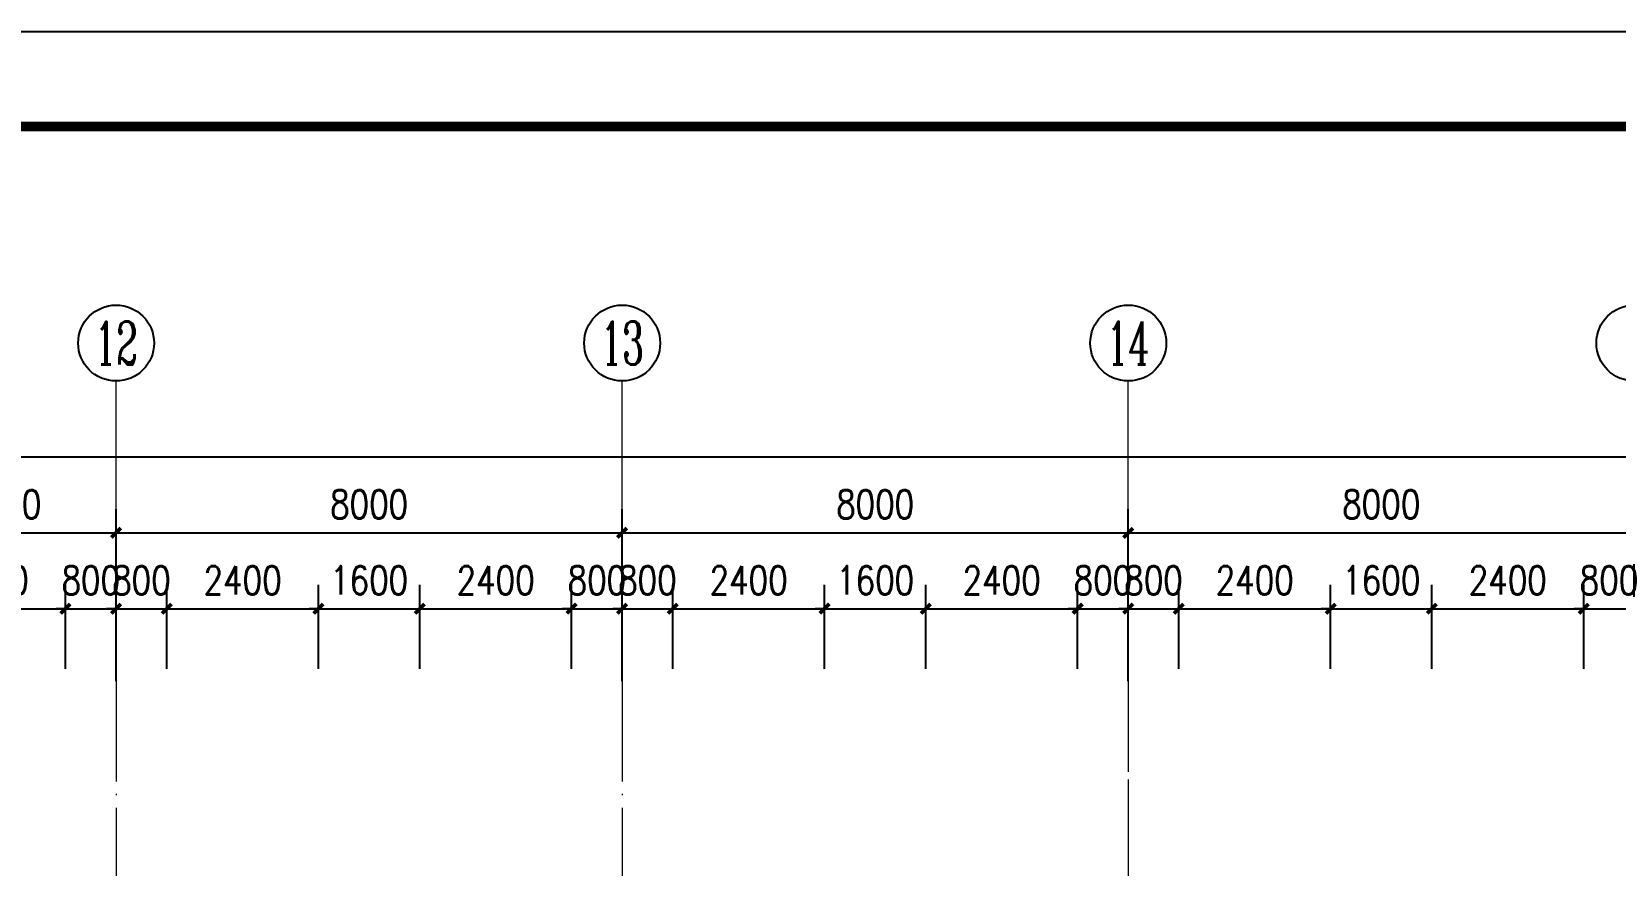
# Model space of a CAD drawing. Extents: x 1417642 to 3570900, y 124798 to 1191112.
# Drawn here: x 1523675 to 1548710, y 493067 to 506248 of the extents above; entities that cross this region are included whole.
import ezdxf
from ezdxf.enums import TextEntityAlignment as Align

# ---------------------------------------------------------------- set-up
doc = ezdxf.new("R2010")
doc.units = 0
doc.header["$LTSCALE"] = 1000
doc.header["$MEASUREMENT"] = 0
doc.linetypes.add('DOTE', pattern=[2.42, 2, -0.2, 0.02, -0.2])
doc.layers.get('0').update_dxf_attribs({"linetype": 'CONTINUOUS'})
doc.layers.get('Defpoints').update_dxf_attribs({"linetype": 'CONTINUOUS'})
for name, color, linetype in [('AXIS', 3, 'CONTINUOUS'), ('AXIS_TEXT', 7, 'CONTINUOUS'), ('DOTE', 1, 'DOTE'), ('PUB_DIM', 3, 'CONTINUOUS'), ('PUB_TITLE', 4, 'CONTINUOUS')]:
    doc.layers.add(name, color=color, linetype=linetype)
doc.styles.add('_TCH_AXIS', font='COMPLEX', dxfattribs={"bigfont": 'GBCBIG'})
doc.styles.add('DIM_FONT', font='SIMPLEX.shx', dxfattribs={"width": 0.8})
doc.dimstyles.new('DIMN150', dxfattribs={"dimscale": 1.5, "dimtxt": 300, "dimasz": 100, "dimexe": 250, "dimexo": 300, "dimgap": 150, "dimtad": 1, "dimdec": 0, "dimzin": 0, "dimdsep": 46, "dimtxsty": 'DIM_FONT', "dimblk": 'ARCHTICK', "dimcen": 0.09, "dimdle": 1.5, "dimclrt": 7, "dimazin": 2, "dimtfac": 1, "dimtdec": 0, "dimtix": 1, "dimtmove": 2, "dimatfit": 3, "dimldrblk": 'ARCHTICK', "dimfxl": 1, "dimtolj": 1, "dimtzin": 0, "dimarcsym": 0})

# ---------------------------------------------------------------- blocks, each defined once
blk = doc.blocks.new('_ArchTick')
at = {"color": 0, "linetype": 'ByBlock', "const_width": 0.4}
blk.add_lwpolyline([(-0.5, -0.5), (0.5, 0.5)], dxfattribs=at)
blk = doc.blocks.new('*D2059')
at = {"layer": 'AXIS', "color": 0, "lineweight": -2}
for p, q in [((1443810, 496961), (1443810, 499900)), ((1588610, 496961), (1588610, 499900)), ((1443808, 499525), (1588613, 499525))]:
    blk.add_line(p, q, dxfattribs=at)
at = {"layer": 'Defpoints', "color": 0}
for p in [(1588610, 499525), (1443810, 496511), (1588610, 496511)]:
    blk.add_point(p, dxfattribs=at)
at = {"layer": 'AXIS', "color": 0, "lineweight": -2, "xscale": 150, "yscale": 150, "zscale": 150, "rotation": 180}
blk.add_blockref('_ArchTick', (1443810, 499525), dxfattribs=at)
at = {"layer": 'AXIS', "color": 0, "lineweight": -2, "xscale": 150, "yscale": 150, "zscale": 150}
blk.add_blockref('_ArchTick', (1588610, 499525), dxfattribs=at)
at = {"layer": 'AXIS', "color": 7, "insert": (1516210, 499975), "char_height": 450, "attachment_point": 5, "style": 'DIM_FONT'}
blk.add_mtext('\\A1;144800', dxfattribs=at)
blk = doc.blocks.new('*D2070')
at = {"layer": 'AXIS', "color": 0, "lineweight": -2}
for p, q in [((1521410, 495977), (1521410, 498700)), ((1525010, 495977), (1525010, 498700)), ((1521408, 498325), (1525013, 498325))]:
    blk.add_line(p, q, dxfattribs=at)
at = {"layer": 'Defpoints', "color": 0}
for p in [(1525010, 498325), (1521410, 495527), (1525010, 495527)]:
    blk.add_point(p, dxfattribs=at)
at = {"layer": 'AXIS', "color": 0, "lineweight": -2, "xscale": 150, "yscale": 150, "zscale": 150, "rotation": 180}
blk.add_blockref('_ArchTick', (1521410, 498325), dxfattribs=at)
at = {"layer": 'AXIS', "color": 0, "lineweight": -2, "xscale": 150, "yscale": 150, "zscale": 150}
blk.add_blockref('_ArchTick', (1525010, 498325), dxfattribs=at)
at = {"layer": 'AXIS', "color": 7, "insert": (1523210, 498775), "char_height": 450, "attachment_point": 5, "style": 'DIM_FONT'}
blk.add_mtext('\\A1;3600', dxfattribs=at)
blk = doc.blocks.new('*D2071')
at = {"layer": 'AXIS', "color": 0, "lineweight": -2}
for p, q in [((1525010, 495977), (1525010, 498700)), ((1533010, 495977), (1533010, 498700)), ((1525008, 498325), (1533013, 498325))]:
    blk.add_line(p, q, dxfattribs=at)
at = {"layer": 'Defpoints', "color": 0}
for p in [(1533010, 498325), (1525010, 495527), (1533010, 495527)]:
    blk.add_point(p, dxfattribs=at)
at = {"layer": 'AXIS', "color": 0, "lineweight": -2, "xscale": 150, "yscale": 150, "zscale": 150, "rotation": 180}
blk.add_blockref('_ArchTick', (1525010, 498325), dxfattribs=at)
at = {"layer": 'AXIS', "color": 0, "lineweight": -2, "xscale": 150, "yscale": 150, "zscale": 150}
blk.add_blockref('_ArchTick', (1533010, 498325), dxfattribs=at)
at = {"layer": 'AXIS', "color": 7, "insert": (1529010, 498775), "char_height": 450, "attachment_point": 5, "style": 'DIM_FONT'}
blk.add_mtext('\\A1;8000', dxfattribs=at)
blk = doc.blocks.new('*D2072')
at = {"layer": 'AXIS', "color": 0, "lineweight": -2}
for p, q in [((1533010, 495977), (1533010, 498700)), ((1541010, 495977), (1541010, 498700)), ((1533008, 498325), (1541013, 498325))]:
    blk.add_line(p, q, dxfattribs=at)
at = {"layer": 'Defpoints', "color": 0}
for p in [(1541010, 498325), (1533010, 495527), (1541010, 495527)]:
    blk.add_point(p, dxfattribs=at)
at = {"layer": 'AXIS', "color": 0, "lineweight": -2, "xscale": 150, "yscale": 150, "zscale": 150, "rotation": 180}
blk.add_blockref('_ArchTick', (1533010, 498325), dxfattribs=at)
at = {"layer": 'AXIS', "color": 0, "lineweight": -2, "xscale": 150, "yscale": 150, "zscale": 150}
blk.add_blockref('_ArchTick', (1541010, 498325), dxfattribs=at)
at = {"layer": 'AXIS', "color": 7, "insert": (1537010, 498775), "char_height": 450, "attachment_point": 5, "style": 'DIM_FONT'}
blk.add_mtext('\\A1;8000', dxfattribs=at)
blk = doc.blocks.new('*D2073')
at = {"layer": 'AXIS', "color": 0, "lineweight": -2}
for p, q in [((1541010, 495977), (1541010, 498700)), ((1549010, 495977), (1549010, 498700)), ((1541008, 498325), (1549013, 498325))]:
    blk.add_line(p, q, dxfattribs=at)
at = {"layer": 'Defpoints', "color": 0}
for p in [(1549010, 498325), (1541010, 495527), (1549010, 495527)]:
    blk.add_point(p, dxfattribs=at)
at = {"layer": 'AXIS', "color": 0, "lineweight": -2, "xscale": 150, "yscale": 150, "zscale": 150, "rotation": 180}
blk.add_blockref('_ArchTick', (1541010, 498325), dxfattribs=at)
at = {"layer": 'AXIS', "color": 0, "lineweight": -2, "xscale": 150, "yscale": 150, "zscale": 150}
blk.add_blockref('_ArchTick', (1549010, 498325), dxfattribs=at)
at = {"layer": 'AXIS', "color": 7, "insert": (1545010, 498775), "char_height": 450, "attachment_point": 5, "style": 'DIM_FONT'}
blk.add_mtext('\\A1;8000', dxfattribs=at)
blk = doc.blocks.new('*D2210')
at = {"layer": 'Defpoints', "color": 0}
for p in [(1524210, 497125), (1521810, 495724), (1524210, 495724)]:
    blk.add_point(p, dxfattribs=at)
at = {"layer": 'PUB_DIM', "color": 0, "lineweight": -2}
for p, q in [((1521810, 496174), (1521810, 497500)), ((1524210, 496174), (1524210, 497500)), ((1521808, 497125), (1524213, 497125))]:
    blk.add_line(p, q, dxfattribs=at)
at = {"layer": 'PUB_DIM', "color": 0, "lineweight": -2, "xscale": 150, "yscale": 150, "zscale": 150, "rotation": 180}
blk.add_blockref('_ArchTick', (1521810, 497125), dxfattribs=at)
at = {"layer": 'PUB_DIM', "color": 0, "lineweight": -2, "xscale": 150, "yscale": 150, "zscale": 150}
blk.add_blockref('_ArchTick', (1524210, 497125), dxfattribs=at)
at = {"layer": 'PUB_DIM', "color": 7, "insert": (1523010, 497575), "char_height": 450, "attachment_point": 5, "style": 'DIM_FONT'}
blk.add_mtext('\\A1;2400', dxfattribs=at)
blk = doc.blocks.new('*D2211')
at = {"layer": 'Defpoints', "color": 0}
for p in [(1525010, 497125), (1524210, 495724), (1525010, 495724)]:
    blk.add_point(p, dxfattribs=at)
at = {"layer": 'PUB_DIM', "color": 0, "lineweight": -2}
for p, q in [((1524210, 496174), (1524210, 497500)), ((1525010, 496174), (1525010, 497500)), ((1524210, 497125), (1524060, 497125)), ((1524210, 497125), (1525010, 497125)), ((1525010, 497125), (1525160, 497125))]:
    blk.add_line(p, q, dxfattribs=at)
at = {"layer": 'PUB_DIM', "color": 0, "lineweight": -2, "xscale": 150, "yscale": 150, "zscale": 150}
blk.add_blockref('_ArchTick', (1524210, 497125), dxfattribs=at)
at = {"layer": 'PUB_DIM', "color": 0, "lineweight": -2, "xscale": 150, "yscale": 150, "zscale": 150, "rotation": 180}
blk.add_blockref('_ArchTick', (1525010, 497125), dxfattribs=at)
at = {"layer": 'PUB_DIM', "color": 7, "insert": (1524610, 497575), "char_height": 450, "attachment_point": 5, "style": 'DIM_FONT'}
blk.add_mtext('\\A1;800', dxfattribs=at)
blk = doc.blocks.new('*D2212')
at = {"layer": 'Defpoints', "color": 0}
for p in [(1525810, 497125), (1525010, 495724), (1525810, 495724)]:
    blk.add_point(p, dxfattribs=at)
at = {"layer": 'PUB_DIM', "color": 0, "lineweight": -2}
for p, q in [((1525010, 496174), (1525010, 497500)), ((1525810, 496174), (1525810, 497500)), ((1525010, 497125), (1524860, 497125)), ((1525010, 497125), (1525810, 497125)), ((1525810, 497125), (1525960, 497125))]:
    blk.add_line(p, q, dxfattribs=at)
at = {"layer": 'PUB_DIM', "color": 0, "lineweight": -2, "xscale": 150, "yscale": 150, "zscale": 150}
blk.add_blockref('_ArchTick', (1525010, 497125), dxfattribs=at)
at = {"layer": 'PUB_DIM', "color": 0, "lineweight": -2, "xscale": 150, "yscale": 150, "zscale": 150, "rotation": 180}
blk.add_blockref('_ArchTick', (1525810, 497125), dxfattribs=at)
at = {"layer": 'PUB_DIM', "color": 7, "insert": (1525410, 497575), "char_height": 450, "attachment_point": 5, "style": 'DIM_FONT'}
blk.add_mtext('\\A1;800', dxfattribs=at)
blk = doc.blocks.new('*D2213')
at = {"layer": 'Defpoints', "color": 0}
for p in [(1528210, 497125), (1525810, 495724), (1528210, 495724)]:
    blk.add_point(p, dxfattribs=at)
at = {"layer": 'PUB_DIM', "color": 0, "lineweight": -2}
for p, q in [((1525810, 496174), (1525810, 497500)), ((1528210, 496174), (1528210, 497500)), ((1525808, 497125), (1528213, 497125))]:
    blk.add_line(p, q, dxfattribs=at)
at = {"layer": 'PUB_DIM', "color": 0, "lineweight": -2, "xscale": 150, "yscale": 150, "zscale": 150, "rotation": 180}
blk.add_blockref('_ArchTick', (1525810, 497125), dxfattribs=at)
at = {"layer": 'PUB_DIM', "color": 0, "lineweight": -2, "xscale": 150, "yscale": 150, "zscale": 150}
blk.add_blockref('_ArchTick', (1528210, 497125), dxfattribs=at)
at = {"layer": 'PUB_DIM', "color": 7, "insert": (1527010, 497575), "char_height": 450, "attachment_point": 5, "style": 'DIM_FONT'}
blk.add_mtext('\\A1;2400', dxfattribs=at)
blk = doc.blocks.new('*D2214')
at = {"layer": 'Defpoints', "color": 0}
for p in [(1529810, 497125), (1528210, 495724), (1529810, 495724)]:
    blk.add_point(p, dxfattribs=at)
at = {"layer": 'PUB_DIM', "color": 0, "lineweight": -2}
for p, q in [((1528210, 496174), (1528210, 497500)), ((1529810, 496174), (1529810, 497500)), ((1528210, 497125), (1528060, 497125)), ((1528210, 497125), (1529810, 497125)), ((1529810, 497125), (1529960, 497125))]:
    blk.add_line(p, q, dxfattribs=at)
at = {"layer": 'PUB_DIM', "color": 0, "lineweight": -2, "xscale": 150, "yscale": 150, "zscale": 150}
blk.add_blockref('_ArchTick', (1528210, 497125), dxfattribs=at)
at = {"layer": 'PUB_DIM', "color": 0, "lineweight": -2, "xscale": 150, "yscale": 150, "zscale": 150, "rotation": 180}
blk.add_blockref('_ArchTick', (1529810, 497125), dxfattribs=at)
at = {"layer": 'PUB_DIM', "color": 7, "insert": (1529010, 497575), "char_height": 450, "attachment_point": 5, "style": 'DIM_FONT'}
blk.add_mtext('\\A1;1600', dxfattribs=at)
blk = doc.blocks.new('*D2215')
at = {"layer": 'Defpoints', "color": 0}
for p in [(1532210, 497125), (1529810, 495724), (1532210, 495724)]:
    blk.add_point(p, dxfattribs=at)
at = {"layer": 'PUB_DIM', "color": 0, "lineweight": -2}
for p, q in [((1529810, 496174), (1529810, 497500)), ((1532210, 496174), (1532210, 497500)), ((1529808, 497125), (1532213, 497125))]:
    blk.add_line(p, q, dxfattribs=at)
at = {"layer": 'PUB_DIM', "color": 0, "lineweight": -2, "xscale": 150, "yscale": 150, "zscale": 150, "rotation": 180}
blk.add_blockref('_ArchTick', (1529810, 497125), dxfattribs=at)
at = {"layer": 'PUB_DIM', "color": 0, "lineweight": -2, "xscale": 150, "yscale": 150, "zscale": 150}
blk.add_blockref('_ArchTick', (1532210, 497125), dxfattribs=at)
at = {"layer": 'PUB_DIM', "color": 7, "insert": (1531010, 497575), "char_height": 450, "attachment_point": 5, "style": 'DIM_FONT'}
blk.add_mtext('\\A1;2400', dxfattribs=at)
blk = doc.blocks.new('*D2216')
at = {"layer": 'Defpoints', "color": 0}
for p in [(1533010, 497125), (1532210, 495724), (1533010, 495724)]:
    blk.add_point(p, dxfattribs=at)
at = {"layer": 'PUB_DIM', "color": 0, "lineweight": -2}
for p, q in [((1532210, 496174), (1532210, 497500)), ((1533010, 496174), (1533010, 497500)), ((1532210, 497125), (1532060, 497125)), ((1532210, 497125), (1533010, 497125)), ((1533010, 497125), (1533160, 497125))]:
    blk.add_line(p, q, dxfattribs=at)
at = {"layer": 'PUB_DIM', "color": 0, "lineweight": -2, "xscale": 150, "yscale": 150, "zscale": 150}
blk.add_blockref('_ArchTick', (1532210, 497125), dxfattribs=at)
at = {"layer": 'PUB_DIM', "color": 0, "lineweight": -2, "xscale": 150, "yscale": 150, "zscale": 150, "rotation": 180}
blk.add_blockref('_ArchTick', (1533010, 497125), dxfattribs=at)
at = {"layer": 'PUB_DIM', "color": 7, "insert": (1532610, 497575), "char_height": 450, "attachment_point": 5, "style": 'DIM_FONT'}
blk.add_mtext('\\A1;800', dxfattribs=at)
blk = doc.blocks.new('*D2217')
at = {"layer": 'Defpoints', "color": 0}
for p in [(1533810, 497125), (1533010, 495724), (1533810, 495724)]:
    blk.add_point(p, dxfattribs=at)
at = {"layer": 'PUB_DIM', "color": 0, "lineweight": -2}
for p, q in [((1533010, 496174), (1533010, 497500)), ((1533810, 496174), (1533810, 497500)), ((1533010, 497125), (1532860, 497125)), ((1533010, 497125), (1533810, 497125)), ((1533810, 497125), (1533960, 497125))]:
    blk.add_line(p, q, dxfattribs=at)
at = {"layer": 'PUB_DIM', "color": 0, "lineweight": -2, "xscale": 150, "yscale": 150, "zscale": 150}
blk.add_blockref('_ArchTick', (1533010, 497125), dxfattribs=at)
at = {"layer": 'PUB_DIM', "color": 0, "lineweight": -2, "xscale": 150, "yscale": 150, "zscale": 150, "rotation": 180}
blk.add_blockref('_ArchTick', (1533810, 497125), dxfattribs=at)
at = {"layer": 'PUB_DIM', "color": 7, "insert": (1533410, 497575), "char_height": 450, "attachment_point": 5, "style": 'DIM_FONT'}
blk.add_mtext('\\A1;800', dxfattribs=at)
blk = doc.blocks.new('*D2218')
at = {"layer": 'Defpoints', "color": 0}
for p in [(1536210, 497125), (1533810, 495724), (1536210, 495724)]:
    blk.add_point(p, dxfattribs=at)
at = {"layer": 'PUB_DIM', "color": 0, "lineweight": -2}
for p, q in [((1533810, 496174), (1533810, 497500)), ((1536210, 496174), (1536210, 497500)), ((1533808, 497125), (1536213, 497125))]:
    blk.add_line(p, q, dxfattribs=at)
at = {"layer": 'PUB_DIM', "color": 0, "lineweight": -2, "xscale": 150, "yscale": 150, "zscale": 150, "rotation": 180}
blk.add_blockref('_ArchTick', (1533810, 497125), dxfattribs=at)
at = {"layer": 'PUB_DIM', "color": 0, "lineweight": -2, "xscale": 150, "yscale": 150, "zscale": 150}
blk.add_blockref('_ArchTick', (1536210, 497125), dxfattribs=at)
at = {"layer": 'PUB_DIM', "color": 7, "insert": (1535010, 497575), "char_height": 450, "attachment_point": 5, "style": 'DIM_FONT'}
blk.add_mtext('\\A1;2400', dxfattribs=at)
blk = doc.blocks.new('*D2219')
at = {"layer": 'Defpoints', "color": 0}
for p in [(1537810, 497125), (1536210, 495724), (1537810, 495724)]:
    blk.add_point(p, dxfattribs=at)
at = {"layer": 'PUB_DIM', "color": 0, "lineweight": -2}
for p, q in [((1536210, 496174), (1536210, 497500)), ((1537810, 496174), (1537810, 497500)), ((1536210, 497125), (1536060, 497125)), ((1536210, 497125), (1537810, 497125)), ((1537810, 497125), (1537960, 497125))]:
    blk.add_line(p, q, dxfattribs=at)
at = {"layer": 'PUB_DIM', "color": 0, "lineweight": -2, "xscale": 150, "yscale": 150, "zscale": 150}
blk.add_blockref('_ArchTick', (1536210, 497125), dxfattribs=at)
at = {"layer": 'PUB_DIM', "color": 0, "lineweight": -2, "xscale": 150, "yscale": 150, "zscale": 150, "rotation": 180}
blk.add_blockref('_ArchTick', (1537810, 497125), dxfattribs=at)
at = {"layer": 'PUB_DIM', "color": 7, "insert": (1537010, 497575), "char_height": 450, "attachment_point": 5, "style": 'DIM_FONT'}
blk.add_mtext('\\A1;1600', dxfattribs=at)
blk = doc.blocks.new('*D2220')
at = {"layer": 'Defpoints', "color": 0}
for p in [(1540210, 497125), (1537810, 495724), (1540210, 495724)]:
    blk.add_point(p, dxfattribs=at)
at = {"layer": 'PUB_DIM', "color": 0, "lineweight": -2}
for p, q in [((1537810, 496174), (1537810, 497500)), ((1540210, 496174), (1540210, 497500)), ((1537808, 497125), (1540213, 497125))]:
    blk.add_line(p, q, dxfattribs=at)
at = {"layer": 'PUB_DIM', "color": 0, "lineweight": -2, "xscale": 150, "yscale": 150, "zscale": 150, "rotation": 180}
blk.add_blockref('_ArchTick', (1537810, 497125), dxfattribs=at)
at = {"layer": 'PUB_DIM', "color": 0, "lineweight": -2, "xscale": 150, "yscale": 150, "zscale": 150}
blk.add_blockref('_ArchTick', (1540210, 497125), dxfattribs=at)
at = {"layer": 'PUB_DIM', "color": 7, "insert": (1539010, 497575), "char_height": 450, "attachment_point": 5, "style": 'DIM_FONT'}
blk.add_mtext('\\A1;2400', dxfattribs=at)
blk = doc.blocks.new('*D2221')
at = {"layer": 'Defpoints', "color": 0}
for p in [(1541010, 497125), (1540210, 495724), (1541010, 495724)]:
    blk.add_point(p, dxfattribs=at)
at = {"layer": 'PUB_DIM', "color": 0, "lineweight": -2}
for p, q in [((1540210, 496174), (1540210, 497500)), ((1541010, 496174), (1541010, 497500)), ((1540210, 497125), (1540060, 497125)), ((1540210, 497125), (1541010, 497125)), ((1541010, 497125), (1541160, 497125))]:
    blk.add_line(p, q, dxfattribs=at)
at = {"layer": 'PUB_DIM', "color": 0, "lineweight": -2, "xscale": 150, "yscale": 150, "zscale": 150}
blk.add_blockref('_ArchTick', (1540210, 497125), dxfattribs=at)
at = {"layer": 'PUB_DIM', "color": 0, "lineweight": -2, "xscale": 150, "yscale": 150, "zscale": 150, "rotation": 180}
blk.add_blockref('_ArchTick', (1541010, 497125), dxfattribs=at)
at = {"layer": 'PUB_DIM', "color": 7, "insert": (1540610, 497575), "char_height": 450, "attachment_point": 5, "style": 'DIM_FONT'}
blk.add_mtext('\\A1;800', dxfattribs=at)
blk = doc.blocks.new('*D2222')
at = {"layer": 'Defpoints', "color": 0}
for p in [(1541810, 497125), (1541010, 495724), (1541810, 495724)]:
    blk.add_point(p, dxfattribs=at)
at = {"layer": 'PUB_DIM', "color": 0, "lineweight": -2}
for p, q in [((1541010, 496174), (1541010, 497500)), ((1541810, 496174), (1541810, 497500)), ((1541010, 497125), (1540860, 497125)), ((1541010, 497125), (1541810, 497125)), ((1541810, 497125), (1541960, 497125))]:
    blk.add_line(p, q, dxfattribs=at)
at = {"layer": 'PUB_DIM', "color": 0, "lineweight": -2, "xscale": 150, "yscale": 150, "zscale": 150}
blk.add_blockref('_ArchTick', (1541010, 497125), dxfattribs=at)
at = {"layer": 'PUB_DIM', "color": 0, "lineweight": -2, "xscale": 150, "yscale": 150, "zscale": 150, "rotation": 180}
blk.add_blockref('_ArchTick', (1541810, 497125), dxfattribs=at)
at = {"layer": 'PUB_DIM', "color": 7, "insert": (1541410, 497575), "char_height": 450, "attachment_point": 5, "style": 'DIM_FONT'}
blk.add_mtext('\\A1;800', dxfattribs=at)
blk = doc.blocks.new('*D2223')
at = {"layer": 'Defpoints', "color": 0}
for p in [(1544210, 497125), (1541810, 495724), (1544210, 495724)]:
    blk.add_point(p, dxfattribs=at)
at = {"layer": 'PUB_DIM', "color": 0, "lineweight": -2}
for p, q in [((1541810, 496174), (1541810, 497500)), ((1544210, 496174), (1544210, 497500)), ((1541808, 497125), (1544213, 497125))]:
    blk.add_line(p, q, dxfattribs=at)
at = {"layer": 'PUB_DIM', "color": 0, "lineweight": -2, "xscale": 150, "yscale": 150, "zscale": 150, "rotation": 180}
blk.add_blockref('_ArchTick', (1541810, 497125), dxfattribs=at)
at = {"layer": 'PUB_DIM', "color": 0, "lineweight": -2, "xscale": 150, "yscale": 150, "zscale": 150}
blk.add_blockref('_ArchTick', (1544210, 497125), dxfattribs=at)
at = {"layer": 'PUB_DIM', "color": 7, "insert": (1543010, 497575), "char_height": 450, "attachment_point": 5, "style": 'DIM_FONT'}
blk.add_mtext('\\A1;2400', dxfattribs=at)
blk = doc.blocks.new('*D2224')
at = {"layer": 'Defpoints', "color": 0}
for p in [(1545810, 497125), (1544210, 495724), (1545810, 495724)]:
    blk.add_point(p, dxfattribs=at)
at = {"layer": 'PUB_DIM', "color": 0, "lineweight": -2}
for p, q in [((1544210, 496174), (1544210, 497500)), ((1545810, 496174), (1545810, 497500)), ((1544210, 497125), (1544060, 497125)), ((1544210, 497125), (1545810, 497125)), ((1545810, 497125), (1545960, 497125))]:
    blk.add_line(p, q, dxfattribs=at)
at = {"layer": 'PUB_DIM', "color": 0, "lineweight": -2, "xscale": 150, "yscale": 150, "zscale": 150}
blk.add_blockref('_ArchTick', (1544210, 497125), dxfattribs=at)
at = {"layer": 'PUB_DIM', "color": 0, "lineweight": -2, "xscale": 150, "yscale": 150, "zscale": 150, "rotation": 180}
blk.add_blockref('_ArchTick', (1545810, 497125), dxfattribs=at)
at = {"layer": 'PUB_DIM', "color": 7, "insert": (1545010, 497575), "char_height": 450, "attachment_point": 5, "style": 'DIM_FONT'}
blk.add_mtext('\\A1;1600', dxfattribs=at)
blk = doc.blocks.new('*D2225')
at = {"layer": 'Defpoints', "color": 0}
for p in [(1548210, 497125), (1545810, 495724), (1548210, 495724)]:
    blk.add_point(p, dxfattribs=at)
at = {"layer": 'PUB_DIM', "color": 0, "lineweight": -2}
for p, q in [((1545810, 496174), (1545810, 497500)), ((1548210, 496174), (1548210, 497500)), ((1545808, 497125), (1548213, 497125))]:
    blk.add_line(p, q, dxfattribs=at)
at = {"layer": 'PUB_DIM', "color": 0, "lineweight": -2, "xscale": 150, "yscale": 150, "zscale": 150, "rotation": 180}
blk.add_blockref('_ArchTick', (1545810, 497125), dxfattribs=at)
at = {"layer": 'PUB_DIM', "color": 0, "lineweight": -2, "xscale": 150, "yscale": 150, "zscale": 150}
blk.add_blockref('_ArchTick', (1548210, 497125), dxfattribs=at)
at = {"layer": 'PUB_DIM', "color": 7, "insert": (1547010, 497575), "char_height": 450, "attachment_point": 5, "style": 'DIM_FONT'}
blk.add_mtext('\\A1;2400', dxfattribs=at)
blk = doc.blocks.new('*D2226')
at = {"layer": 'Defpoints', "color": 0}
for p in [(1549010, 497125), (1548210, 495724), (1549010, 495724)]:
    blk.add_point(p, dxfattribs=at)
at = {"layer": 'PUB_DIM', "color": 0, "lineweight": -2}
for p, q in [((1548210, 496174), (1548210, 497500)), ((1549010, 496174), (1549010, 497500)), ((1548210, 497125), (1548060, 497125)), ((1548210, 497125), (1549010, 497125)), ((1549010, 497125), (1549160, 497125))]:
    blk.add_line(p, q, dxfattribs=at)
at = {"layer": 'PUB_DIM', "color": 0, "lineweight": -2, "xscale": 150, "yscale": 150, "zscale": 150}
blk.add_blockref('_ArchTick', (1548210, 497125), dxfattribs=at)
at = {"layer": 'PUB_DIM', "color": 0, "lineweight": -2, "xscale": 150, "yscale": 150, "zscale": 150, "rotation": 180}
blk.add_blockref('_ArchTick', (1549010, 497125), dxfattribs=at)
at = {"layer": 'PUB_DIM', "color": 7, "insert": (1548610, 497575), "char_height": 450, "attachment_point": 5, "style": 'DIM_FONT'}
blk.add_mtext('\\A1;800', dxfattribs=at)

msp = doc.modelspace()

# ---------------------------------------------------------------- linework, layer by layer
at = {"layer": 'AXIS', "lineweight": 0}
for p, q in [((1525010.3, 498108.7), (1525010.3, 500725.2)), ((1533010.3, 498108.7), (1533010.3, 500725.2)), ((1541010.3, 498108.7), (1541010.3, 500725.2))]:
    msp.add_line(p, q, dxfattribs=at)
at = {"layer": 'AXIS'}
for centre in [(1525010.3, 501325.2), (1533010.3, 501325.2), (1541010.3, 501325.2), (1549010.3, 501325.2)]:
    msp.add_circle(centre, 600, dxfattribs=at)
at = {"layer": 'DOTE', "lineweight": 0}
for points in [[(1541010.3, 496846.8), (1541010.3, 385594.9)], [(1541010.3, 496546.8), (1541010.3, 385594.9)], [(1525010.3, 496395.5), (1525010.3, 469695.5)], [(1525010.3, 496395.5), (1525010.3, 469695.5)], [(1525010.3, 496395.5), (1525010.3, 469695.5)], [(1533010.3, 496395.5), (1533010.3, 469695.5)], [(1533010.3, 496395.5), (1533010.3, 469695.5)], [(1533010.3, 496395.5), (1533010.3, 469695.5)]]:
    msp.add_lwpolyline(points, dxfattribs=at)
at = {"layer": 'PUB_TITLE'}
msp.add_lwpolyline([(1417642.3, 380098.4), (1618342.3, 380098.4), (1618342.3, 506248.4), (1417642.3, 506248.4)], close=True, dxfattribs=at)
at = {"layer": 'PUB_TITLE', "const_width": 150}
msp.add_lwpolyline([(1421392.3, 381598.4), (1616842.3, 381598.4), (1616842.3, 504748.4), (1421392.3, 504748.4)], close=True, dxfattribs=at)

# ---------------------------------------------------------------- texts
at = {"layer": 'AXIS_TEXT', "style": '_TCH_AXIS'}
for s, width, p, p2 in [('12', 0.724138, (1524670.9, 500985.8), (1525349.7, 500985.8)), ('13', 0.724138, (1532670.9, 500985.8), (1533349.7, 500985.8)), ('14', 0.677419, (1540670.9, 500985.8), (1541349.7, 500985.8))]:
    msp.add_text(s, height=678.82, dxfattribs=dict(at, width=width)).set_placement(p, p2, align=Align.FIT)

# ---------------------------------------------------------------- dimensions: what is measured, and where the dimension line sits
at = {"layer": 'AXIS'}
for p1, p2, distance, picture, middle in [((1443810.3, 496511.2), (1588610.3, 496511.2), 3013.9, '*D2059', (1516210.3, 499975.2)), ((1521410.3, 495527.3), (1525010.3, 495527.3), 2797.8, '*D2070', (1523210.3, 498775.2)), ((1525010.3, 495527.3), (1533010.3, 495527.3), 2797.8, '*D2071', (1529010.3, 498775.2)), ((1533010.3, 495527.3), (1541010.3, 495527.3), 2797.8, '*D2072', (1537010.3, 498775.2)), ((1541010.3, 495527.3), (1549010.3, 495527.3), 2797.8, '*D2073', (1545010.3, 498775.2))]:
    dim = msp.add_aligned_dim(p1=p1, p2=p2, distance=distance, dimstyle='DIMN150', dxfattribs=at)
    dim.commit()
    dim.dimension.update_dxf_attribs({"geometry": picture, "text_midpoint": middle})
at = {"layer": 'PUB_DIM'}
for p1, p2, picture, middle in [((1521810.3, 495723.7), (1524210.3, 495723.7), '*D2210', (1523010.3, 497575.2)), ((1524210.3, 495723.7), (1525010.3, 495723.7), '*D2211', (1524610.3, 497575.2)), ((1525010.3, 495723.7), (1525810.3, 495723.7), '*D2212', (1525410.3, 497575.2)), ((1525810.3, 495723.7), (1528210.3, 495723.7), '*D2213', (1527010.3, 497575.2)), ((1528210.3, 495723.7), (1529810.3, 495723.7), '*D2214', (1529010.3, 497575.2)), ((1529810.3, 495723.7), (1532210.3, 495723.7), '*D2215', (1531010.3, 497575.2)), ((1532210.3, 495723.7), (1533010.3, 495723.7), '*D2216', (1532610.3, 497575.2)), ((1533010.3, 495723.7), (1533810.3, 495723.7), '*D2217', (1533410.3, 497575.2)), ((1533810.3, 495723.7), (1536210.3, 495723.7), '*D2218', (1535010.3, 497575.2)), ((1536210.3, 495723.7), (1537810.3, 495723.7), '*D2219', (1537010.3, 497575.2)), ((1537810.3, 495723.7), (1540210.3, 495723.7), '*D2220', (1539010.3, 497575.2)), ((1540210.3, 495723.7), (1541010.3, 495723.7), '*D2221', (1540610.3, 497575.2)), ((1541010.3, 495723.7), (1541810.3, 495723.7), '*D2222', (1541410.3, 497575.2)), ((1541810.3, 495723.7), (1544210.3, 495723.7), '*D2223', (1543010.3, 497575.2)), ((1544210.3, 495723.7), (1545810.3, 495723.7), '*D2224', (1545010.3, 497575.2)), ((1545810.3, 495723.7), (1548210.3, 495723.7), '*D2225', (1547010.3, 497575.2)), ((1548210.3, 495723.7), (1549010.3, 495723.7), '*D2226', (1548610.3, 497575.2))]:
    dim = msp.add_aligned_dim(p1=p1, p2=p2, distance=1401.5, dimstyle='DIMN150', dxfattribs=at)
    dim.commit()
    dim.dimension.update_dxf_attribs({"geometry": picture, "text_midpoint": middle})

doc.saveas('drawing.dxf')
